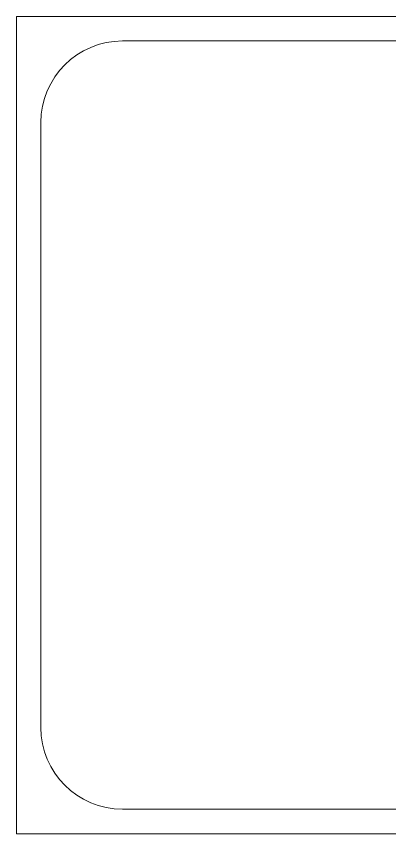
# Model space of a CAD drawing. Header units: inches. Extents: x -21163 to 11874, y -14995 to 6550.
# Drawn here: x -6103 to -5646, y -6699 to -5699 of the extents above; entities that cross this region are included whole.
import ezdxf

# ---------------------------------------------------------------- set-up
doc = ezdxf.new("R2010")
doc.units = ezdxf.units.IN
doc.header["$MEASUREMENT"] = 0
doc.layers.get('0').update_dxf_attribs({"color": 8})
doc.layers.add('furniture', color=8, linetype='Continuous', lineweight=0)

# ---------------------------------------------------------------- blocks, each defined once
blk = doc.blocks.new('bed')
at = {"color": 0, "ltscale": 20}
for p, q in [((25893.6, 70641.3), (25893.6, 69641.3)), ((27893.6, 70641.3), (25893.6, 70641.3)), ((27863.6, 70611.3), (26023.6, 70611.3)), ((25923.6, 70511.3), (25923.6, 69771.3)), ((26023.6, 69671.3), (27863.6, 69671.3)), ((25893.6, 69641.3), (27893.6, 69641.3))]:
    blk.add_line(p, q, dxfattribs=at)
for centre, start, end in [((26023.6, 70511.3), 90, 180), ((26023.6, 69771.3), 180, 270)]:
    blk.add_arc(centre, 100, start, end, dxfattribs=at)

msp = doc.modelspace()

# ---------------------------------------------------------------- block references
at = {"layer": 'furniture'}
msp.add_blockref('bed', (-31996.1, -76340.1), dxfattribs=at)

doc.saveas('drawing.dxf')
